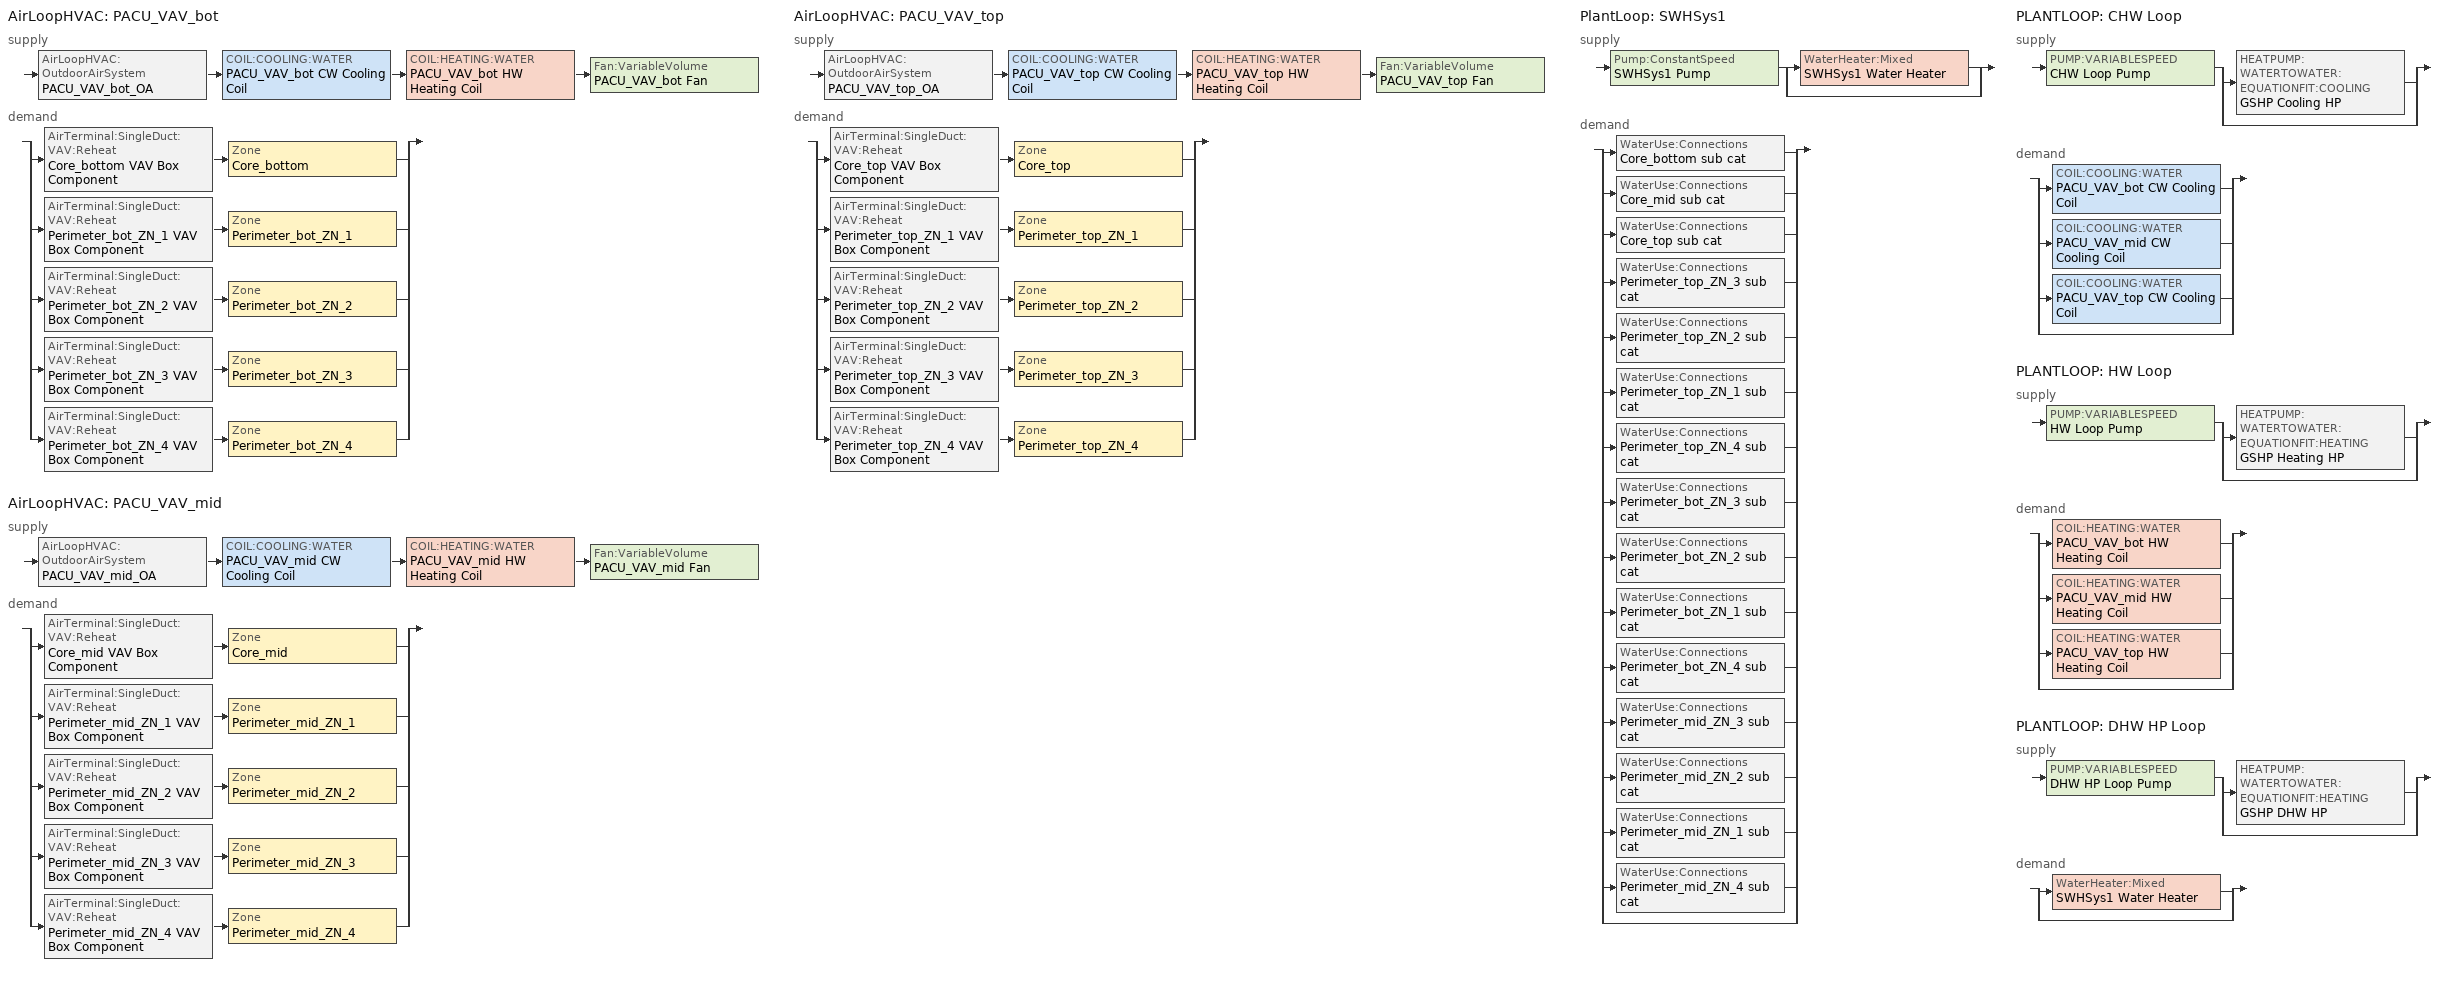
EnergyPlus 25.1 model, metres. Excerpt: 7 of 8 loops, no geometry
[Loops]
AirLoopHVAC 'PACU_VAV_bot'
 supply: AirLoopHVAC:OutdoorAirSystem 'PACU_VAV_bot_OA' > COIL:COOLING:WATER 'PACU_VAV_bot CW Cooling Coil' > COIL:HEATING:WATER 'PACU_VAV_bot HW Heating Coil' > Fan:VariableVolume 'PACU_VAV_bot Fan'
 demand: split
  | AirTerminal:SingleDuct:VAV:Reheat 'Core_bottom VAV Box Component' > Zone 'Core_bottom'
  | AirTerminal:SingleDuct:VAV:Reheat 'Perimeter_bot_ZN_1 VAV Box Component' > Zone 'Perimeter_bot_ZN_1'
  | AirTerminal:SingleDuct:VAV:Reheat 'Perimeter_bot_ZN_2 VAV Box Component' > Zone 'Perimeter_bot_ZN_2'
  | AirTerminal:SingleDuct:VAV:Reheat 'Perimeter_bot_ZN_3 VAV Box Component' > Zone 'Perimeter_bot_ZN_3'
  | AirTerminal:SingleDuct:VAV:Reheat 'Perimeter_bot_ZN_4 VAV Box Component' > Zone 'Perimeter_bot_ZN_4'
AirLoopHVAC 'PACU_VAV_mid'
 supply: AirLoopHVAC:OutdoorAirSystem 'PACU_VAV_mid_OA' > COIL:COOLING:WATER 'PACU_VAV_mid CW Cooling Coil' > COIL:HEATING:WATER 'PACU_VAV_mid HW Heating Coil' > Fan:VariableVolume 'PACU_VAV_mid Fan'
 demand: split
  | AirTerminal:SingleDuct:VAV:Reheat 'Core_mid VAV Box Component' > Zone 'Core_mid'
  | AirTerminal:SingleDuct:VAV:Reheat 'Perimeter_mid_ZN_1 VAV Box Component' > Zone 'Perimeter_mid_ZN_1'
  | AirTerminal:SingleDuct:VAV:Reheat 'Perimeter_mid_ZN_2 VAV Box Component' > Zone 'Perimeter_mid_ZN_2'
  | AirTerminal:SingleDuct:VAV:Reheat 'Perimeter_mid_ZN_3 VAV Box Component' > Zone 'Perimeter_mid_ZN_3'
  | AirTerminal:SingleDuct:VAV:Reheat 'Perimeter_mid_ZN_4 VAV Box Component' > Zone 'Perimeter_mid_ZN_4'
AirLoopHVAC 'PACU_VAV_top'
 supply: AirLoopHVAC:OutdoorAirSystem 'PACU_VAV_top_OA' > COIL:COOLING:WATER 'PACU_VAV_top CW Cooling Coil' > COIL:HEATING:WATER 'PACU_VAV_top HW Heating Coil' > Fan:VariableVolume 'PACU_VAV_top Fan'
 demand: split
  | AirTerminal:SingleDuct:VAV:Reheat 'Core_top VAV Box Component' > Zone 'Core_top'
  | AirTerminal:SingleDuct:VAV:Reheat 'Perimeter_top_ZN_1 VAV Box Component' > Zone 'Perimeter_top_ZN_1'
  | AirTerminal:SingleDuct:VAV:Reheat 'Perimeter_top_ZN_2 VAV Box Component' > Zone 'Perimeter_top_ZN_2'
  | AirTerminal:SingleDuct:VAV:Reheat 'Perimeter_top_ZN_3 VAV Box Component' > Zone 'Perimeter_top_ZN_3'
  | AirTerminal:SingleDuct:VAV:Reheat 'Perimeter_top_ZN_4 VAV Box Component' > Zone 'Perimeter_top_ZN_4'
PlantLoop 'SWHSys1'
 supply: Pump:ConstantSpeed 'SWHSys1 Pump' > split
  | WaterHeater:Mixed 'SWHSys1 Water Heater'
  | bypass
 demand: split
  | WaterUse:Connections 'Core_bottom sub cat'
  | WaterUse:Connections 'Core_mid sub cat'
  | WaterUse:Connections 'Core_top sub cat'
  | WaterUse:Connections 'Perimeter_top_ZN_3 sub cat'
  | WaterUse:Connections 'Perimeter_top_ZN_2 sub cat'
  | WaterUse:Connections 'Perimeter_top_ZN_1 sub cat'
  | WaterUse:Connections 'Perimeter_top_ZN_4 sub cat'
  | WaterUse:Connections 'Perimeter_bot_ZN_3 sub cat'
  | WaterUse:Connections 'Perimeter_bot_ZN_2 sub cat'
  | WaterUse:Connections 'Perimeter_bot_ZN_1 sub cat'
  | WaterUse:Connections 'Perimeter_bot_ZN_4 sub cat'
  | WaterUse:Connections 'Perimeter_mid_ZN_3 sub cat'
  | WaterUse:Connections 'Perimeter_mid_ZN_2 sub cat'
  | WaterUse:Connections 'Perimeter_mid_ZN_1 sub cat'
  | WaterUse:Connections 'Perimeter_mid_ZN_4 sub cat'
  | bypass
PLANTLOOP 'CHW Loop'
 supply: PUMP:VARIABLESPEED 'CHW Loop Pump' > split
  | HEATPUMP:WATERTOWATER:EQUATIONFIT:COOLING 'GSHP Cooling HP'
  | bypass
 demand: split
  | COIL:COOLING:WATER 'PACU_VAV_bot CW Cooling Coil'
  | COIL:COOLING:WATER 'PACU_VAV_mid CW Cooling Coil'
  | COIL:COOLING:WATER 'PACU_VAV_top CW Cooling Coil'
  | bypass
PLANTLOOP 'HW Loop'
 supply: PUMP:VARIABLESPEED 'HW Loop Pump' > split
  | HEATPUMP:WATERTOWATER:EQUATIONFIT:HEATING 'GSHP Heating HP'
  | bypass
 demand: split
  | COIL:HEATING:WATER 'PACU_VAV_bot HW Heating Coil'
  | COIL:HEATING:WATER 'PACU_VAV_mid HW Heating Coil'
  | COIL:HEATING:WATER 'PACU_VAV_top HW Heating Coil'
  | bypass
PLANTLOOP 'DHW HP Loop'
 supply: PUMP:VARIABLESPEED 'DHW HP Loop Pump' > split
  | HEATPUMP:WATERTOWATER:EQUATIONFIT:HEATING 'GSHP DHW HP'
  | bypass
 demand: split
  | WaterHeater:Mixed 'SWHSys1 Water Heater'
  | bypass
[DesignSpecification:OutdoorAir] Outdoor Air Method=Flow/Area; Outdoor Air Flow per Zone Floor Area=0.0004318
Name | Outdoor Air Schedule
SZ DSOA Core_bottom; SZ DSOA Perimeter_bot_ZN_1; SZ DSOA Perimeter_bot_ZN_2; SZ DSOA Perimeter_bot_ZN_3; SZ DSOA Perimeter_bot_ZN_4; SZ DSOA Core_mid; SZ DSOA Perimeter_mid_ZN_1; SZ DSOA Perimeter_mid_ZN_3; SZ DSOA Perimeter_mid_ZN_4; SZ DSOA Core_top; SZ DSOA Perimeter_top_ZN_1; SZ DSOA Perimeter_top_ZN_2; SZ DSOA Perimeter_top_ZN_3; SZ DSOA Perimeter_top_ZN_4
SZ DSOA Perimeter_mid_ZN_2 | PERIMETER_MID_ZN_2_OA_Mult
[DesignSpecification:ZoneAirDistribution] Zone Air Distribution Effectiveness in Cooling Mode=1; Zone Air Distribution Effectiveness in Heating Mode=1
Name | Minimum Zone Ventilation Efficiency
VAV_Zone_AirDistribution | 0.6
CM DSZAD Building
[Sizing:Zone] Zone Cooling Design Supply Air Temperature Input Method=SupplyAirTemperature; Zone Cooling Design Supply Air Temperature=12.8; Zone Heating Design Supply Air Temperature Input Method=SupplyAirTemperature; Zone Heating Design Supply Air Temperature=40; Zone Cooling Design Supply Air Humidity Ratio=0.0085; Zone Heating Design Supply Air Humidity Ratio=0.008; Cooling Design Air Flow Method=DesignDay; Cooling Design Air Flow Rate=0; Cooling Minimum Air Flow Fraction=0; Heating Design Air Flow Method=DesignDay; Heating Design Air Flow Rate=0; Design Specification Zone Air Distribution Object=VAV_Zone_AirDistribution; Zone Load Sizing Method=Sensible Load Only No Latent Load; Zone Latent Cooling Design Supply Air Humidity Ratio Input Method=HumidityRatioDifference; Zone Cooling Design Supply Air Humidity Ratio Difference=0.005; Zone Latent Heating Design Supply Air Humidity Ratio Input Method=HumidityRatioDifference; Zone Humidification Design Supply Air Humidity Ratio Difference=0.005
Name | Design Specification Outdoor Air Object
Core_bottom | SZ DSOA Core_bottom
Perimeter_bot_ZN_1 | SZ DSOA Perimeter_bot_ZN_1
Perimeter_bot_ZN_2 | SZ DSOA Perimeter_bot_ZN_2
Perimeter_bot_ZN_3 | SZ DSOA Perimeter_bot_ZN_3
Perimeter_bot_ZN_4 | SZ DSOA Perimeter_bot_ZN_4
Core_mid | SZ DSOA Core_mid
Perimeter_mid_ZN_1 | SZ DSOA Perimeter_mid_ZN_1
Perimeter_mid_ZN_2 | SZ DSOA Perimeter_mid_ZN_2
Perimeter_mid_ZN_3 | SZ DSOA Perimeter_mid_ZN_3
Perimeter_mid_ZN_4 | SZ DSOA Perimeter_mid_ZN_4
Core_top | SZ DSOA Core_top
Perimeter_top_ZN_1 | SZ DSOA Perimeter_top_ZN_1
Perimeter_top_ZN_2 | SZ DSOA Perimeter_top_ZN_2
Perimeter_top_ZN_3 | SZ DSOA Perimeter_top_ZN_3
Perimeter_top_ZN_4 | SZ DSOA Perimeter_top_ZN_4
[Sizing:System] Type of Load to Size On=Sensible; Design Outdoor Air Flow Rate=0.9561; Central Heating Maximum System Air Flow Ratio=0.3; Preheat Design Temperature=7; Preheat Design Humidity Ratio=0.008; Precool Design Temperature=12.8; Precool Design Humidity Ratio=0.008; Central Cooling Design Supply Air Temperature=12.8; Central Heating Design Supply Air Temperature=12.8; Type of Zone Sum to Use=Coincident; 100 Outdoor Air in Cooling=No; 100 Outdoor Air in Heating=No; Central Cooling Design Supply Air Humidity Ratio=0.0085; Central Heating Design Supply Air Humidity Ratio=0.008; Cooling Supply Air Flow Rate Method=DesignDay; Cooling Supply Air Flow Rate=0; Heating Supply Air Flow Rate Method=DesignDay; Heating Supply Air Flow Rate=0; System Outdoor Air Method=ZoneSum
PACU_VAV_bot; PACU_VAV_mid; PACU_VAV_top
[Sizing:Plant]
SWHSys1: Loop Type=Heating; Design Loop Exit Temperature=60; Loop Design Temperature Difference=5
[SIZING:PLANT] Sizing Option=NonCoincident; Zone Timesteps in Averaging Window=1
Name | Loop Type | Design Loop Exit Temperature | Loop Design Temperature Difference
CHW Loop | Cooling | 7 | 5
HW Loop | Heating | 45 | 11
DHW HP Loop | Heating | 65 | 19.69
[ZoneControl:Thermostat] Control Type Schedule=Dual Zone Control Type Sched
Name | Zone or ZoneList | Control 1
Core_bottom Thermostat | Core_bottom | Core_bottom Dual SP Control
Perimeter_bot_ZN_1 Thermostat | Perimeter_bot_ZN_1 | Perimeter_bot_ZN_1 Dual SP Control
Perimeter_bot_ZN_2 Thermostat | Perimeter_bot_ZN_2 | Perimeter_bot_ZN_2 Dual SP Control
Perimeter_bot_ZN_3 Thermostat | Perimeter_bot_ZN_3 | Perimeter_bot_ZN_3 Dual SP Control
Perimeter_bot_ZN_4 Thermostat | Perimeter_bot_ZN_4 | Perimeter_bot_ZN_4 Dual SP Control
Core_mid Thermostat | Core_mid | Core_mid Dual SP Control
Perimeter_mid_ZN_1 Thermostat | Perimeter_mid_ZN_1 | Perimeter_mid_ZN_1 Dual SP Control
Perimeter_mid_ZN_2 Thermostat | Perimeter_mid_ZN_2 | Perimeter_mid_ZN_2 Dual SP Control
Perimeter_mid_ZN_3 Thermostat | Perimeter_mid_ZN_3 | Perimeter_mid_ZN_3 Dual SP Control
Perimeter_mid_ZN_4 Thermostat | Perimeter_mid_ZN_4 | Perimeter_mid_ZN_4 Dual SP Control
Core_top Thermostat | Core_top | Core_top Dual SP Control
Perimeter_top_ZN_1 Thermostat | Perimeter_top_ZN_1 | Perimeter_top_ZN_1 Dual SP Control
Perimeter_top_ZN_2 Thermostat | Perimeter_top_ZN_2 | Perimeter_top_ZN_2 Dual SP Control
Perimeter_top_ZN_3 Thermostat | Perimeter_top_ZN_3 | Perimeter_top_ZN_3 Dual SP Control
Perimeter_top_ZN_4 Thermostat | Perimeter_top_ZN_4 | Perimeter_top_ZN_4 Dual SP Control
[ThermostatSetpoint:DualSetpoint]
Name | Heating Setpoint Temperature Schedule | Cooling Setpoint Temperature Schedule
Core_bottom Dual SP Control; Perimeter_bot_ZN_1 Dual SP Control; Perimeter_bot_ZN_2 Dual SP Control; Perimeter_bot_ZN_3 Dual SP Control; Perimeter_bot_ZN_4 Dual SP Control; Core_mid Dual SP Control; Perimeter_mid_ZN_1 Dual SP Control; Perimeter_mid_ZN_3 Dual SP Control; Perimeter_mid_ZN_4 Dual SP Control; Core_top Dual SP Control; Perimeter_top_ZN_1 Dual SP Control; Perimeter_top_ZN_2 Dual SP Control; Perimeter_top_ZN_3 Dual SP Control; Perimeter_top_ZN_4 Dual SP Control | HTGSETP_SCH_YES_OPTIMUM | CLGSETP_SCH_YES_OPTIMUM
Perimeter_mid_ZN_2 Dual SP Control | HTGSETP_SCH_YES_OPTIMUM_w_SB | CLGSETP_SCH_YES_OPTIMUM_w_SB
[AirTerminal:SingleDuct:VAV:Reheat] Availability Schedule=Always_On; Maximum Air Flow Rate=AUTOSIZE; Maximum Hot Water or Steam Flow Rate=AUTOSIZE; Minimum Hot Water or Steam Flow Rate=0; Convergence Tolerance=0.001; Damper Heating Action=ReverseWithLimits; Maximum Flow Fraction During Reheat=0.5; Maximum Reheat Air Temperature=40
Name | Zone Minimum Air Flow Input Method | Constant Minimum Air Flow Fraction | Reheat Coil | Minimum Air Flow Fraction Schedule
Core_bottom VAV Box Component | Constant | 0.262 | Core_bottom VAV Box Reheat Coil
Perimeter_bot_ZN_1 VAV Box Component | Constant | 0.132 | Perimeter_bot_ZN_1 VAV Box Reheat Coil
Perimeter_bot_ZN_2 VAV Box Component | Constant | 0.13 | Perimeter_bot_ZN_2 VAV Box Reheat Coil
Perimeter_bot_ZN_3 VAV Box Component | Constant | 0.27 | Perimeter_bot_ZN_3 VAV Box Reheat Coil
Perimeter_bot_ZN_4 VAV Box Component | Constant | 0.124 | Perimeter_bot_ZN_4 VAV Box Reheat Coil
Core_mid VAV Box Component | Constant | 0.31 | Core_mid VAV Box Reheat Coil
Perimeter_mid_ZN_1 VAV Box Component | Constant | 0.111 | Perimeter_mid_ZN_1 VAV Box Reheat Coil
Perimeter_mid_ZN_2 VAV Box Component | Scheduled |  | Perimeter_mid_ZN_2 VAV Box Reheat Coil | Perimeter_mid_ZN_2_MDP_Sch
Perimeter_mid_ZN_3 VAV Box Component | Constant | 0.238 | Perimeter_mid_ZN_3 VAV Box Reheat Coil
Perimeter_mid_ZN_4 VAV Box Component | Constant | 0.107 | Perimeter_mid_ZN_4 VAV Box Reheat Coil
Core_top VAV Box Component | Constant | 0.318 | Core_top VAV Box Reheat Coil
Perimeter_top_ZN_1 VAV Box Component | Constant | 0.106 | Perimeter_top_ZN_1 VAV Box Reheat Coil
Perimeter_top_ZN_2 VAV Box Component | Constant | 0.105 | Perimeter_top_ZN_2 VAV Box Reheat Coil
Perimeter_top_ZN_3 VAV Box Component | Constant | 0.23 | Perimeter_top_ZN_3 VAV Box Reheat Coil
Perimeter_top_ZN_4 VAV Box Component | Constant | 0.102 | Perimeter_top_ZN_4 VAV Box Reheat Coil
[Zone equipment]
Core_bottom: Core_bottom VAV Box Component
Perimeter_bot_ZN_1: Perimeter_bot_ZN_1 VAV Box Component
Perimeter_bot_ZN_2: Perimeter_bot_ZN_2 VAV Box Component
Perimeter_bot_ZN_3: Perimeter_bot_ZN_3 VAV Box Component
Perimeter_bot_ZN_4: Perimeter_bot_ZN_4 VAV Box Component
Core_mid: Core_mid VAV Box Component
Perimeter_mid_ZN_1: Perimeter_mid_ZN_1 VAV Box Component
Perimeter_mid_ZN_2: Perimeter_mid_ZN_2 VAV Box Component
Perimeter_mid_ZN_3: Perimeter_mid_ZN_3 VAV Box Component
Perimeter_mid_ZN_4: Perimeter_mid_ZN_4 VAV Box Component
Core_top: Core_top VAV Box Component
Perimeter_top_ZN_1: Perimeter_top_ZN_1 VAV Box Component
Perimeter_top_ZN_2: Perimeter_top_ZN_2 VAV Box Component
Perimeter_top_ZN_3: Perimeter_top_ZN_3 VAV Box Component
Perimeter_top_ZN_4: Perimeter_top_ZN_4 VAV Box Component
[Fan:VariableVolume] Availability Schedule=HVACOperationSchd; Fan Total Efficiency=0.6006; Pressure Rise=1389.42; Maximum Flow Rate=AUTOSIZE; Fan Power Minimum Flow Rate Input Method=Fraction; Fan Power Minimum Flow Fraction=0.25; Motor Efficiency=0.924; Motor In Airstream Fraction=1; Fan Power Coefficient 1=0.0408; Fan Power Coefficient 2=0.088; Fan Power Coefficient 3=-0.0729; Fan Power Coefficient 4=0.9437; Fan Power Coefficient 5=0
PACU_VAV_bot Fan; PACU_VAV_mid Fan; PACU_VAV_top Fan
[COIL:COOLING:WATER] Availability Schedule=Always_On; Design Water Flow Rate=autosize; Design Air Flow Rate=autosize; Design Inlet Water Temperature=autosize; Design Inlet Air Temperature=autosize; Design Outlet Air Temperature=autosize; Design Inlet Air Humidity Ratio=autosize; Design Outlet Air Humidity Ratio=autosize; Type of Analysis=SimpleAnalysis; Heat Exchanger Configuration=CrossFlow
PACU_VAV_bot CW Cooling Coil; PACU_VAV_mid CW Cooling Coil; PACU_VAV_top CW Cooling Coil
[COIL:HEATING:WATER] Availability Schedule=Always_On; UFactor Times Area Value=autosize; Maximum Water Flow Rate=autosize; Performance Input Method=UFactorTimesAreaAndDesignWaterFlowRate; Rated Capacity=autosize; Rated Inlet Water Temperature=45; Rated Inlet Air Temperature=16.6; Rated Outlet Water Temperature=35; Rated Outlet Air Temperature=32.2; Rated Ratio for Air and Water Convection=0.5
PACU_VAV_bot HW Heating Coil; PACU_VAV_mid HW Heating Coil; PACU_VAV_top HW Heating Coil
[Coil:Heating:Electric] Availability Schedule=Always_On; Efficiency=1; Nominal Capacity=autosize
Core_bottom VAV Box Reheat Coil; Perimeter_bot_ZN_1 VAV Box Reheat Coil; Perimeter_bot_ZN_2 VAV Box Reheat Coil; Perimeter_bot_ZN_3 VAV Box Reheat Coil; Perimeter_bot_ZN_4 VAV Box Reheat Coil; Core_mid VAV Box Reheat Coil; Perimeter_mid_ZN_1 VAV Box Reheat Coil; Perimeter_mid_ZN_2 VAV Box Reheat Coil; Perimeter_mid_ZN_3 VAV Box Reheat Coil; Perimeter_mid_ZN_4 VAV Box Reheat Coil; Core_top VAV Box Reheat Coil; Perimeter_top_ZN_1 VAV Box Reheat Coil; Perimeter_top_ZN_2 VAV Box Reheat Coil; Perimeter_top_ZN_3 VAV Box Reheat Coil; Perimeter_top_ZN_4 VAV Box Reheat Coil
[HeatExchanger:AirToAir:SensibleAndLatent] Availability Schedule=Always_On; Nominal Supply Air Flow Rate=AUTOSIZE; Sensible Effectiveness at 100 Heating Air Flow=0.7; Latent Effectiveness at 100 Heating Air Flow=0.6; Sensible Effectiveness at 100 Cooling Air Flow=0.75; Latent Effectiveness at 100 Cooling Air Flow=0.6; Nominal Electric Power=736.002; Supply Air Outlet Temperature Control=Yes; Heat Exchanger Type=Rotary; Frost Control Type=ExhaustOnly; Threshold Temperature=-23.3; Initial Defrost Time Fraction=0.167; Rate of Defrost Time Fraction Increase=1.44
PACU_VAV_bot OA Heat Recovery; PACU_VAV_mid OA Heat Recovery; PACU_VAV_top OA Heat Recovery
[CONTROLLER:WATERCOIL] Control Variable=Temperature; Actuator Variable=Flow; Controller Convergence Tolerance=autosize; Maximum Actuated Flow=autosize; Minimum Actuated Flow=0
Name | Action
PACU_VAV_bot CW CoolC Controller; PACU_VAV_mid CW CoolC Controller; PACU_VAV_top CW CoolC Controller | Reverse
PACU_VAV_bot HW HeatC Controller; PACU_VAV_mid HW HeatC Controller; PACU_VAV_top HW HeatC Controller | Normal
[Controller:OutdoorAir] Minimum Outdoor Air Flow Rate=0; Maximum Outdoor Air Flow Rate=AUTOSIZE; Economizer Control Type=DifferentialDryBulb; Economizer Control Action Type=ModulateFlow; Lockout Type=LockoutWithHeating; Minimum Limit Type=FixedMinimum; Minimum Outdoor Air Schedule=MinOA_MotorizedDamper_Sched; Heat Recovery Bypass Control Type=BypassWhenOAFlowGreaterThanMinimum
Name | Maximum Fraction of Outdoor Air Schedule | Mechanical Ventilation Controller
PACU_VAV_bot_OA_Controller | VAV_BOT Max OA Fraction | PACU_VAV_bot_DCV
PACU_VAV_mid_OA_Controller | VAV_MID Max OA Fraction | PACU_VAV_mid_DCV
PACU_VAV_top_OA_Controller | VAV_TOP Max OA Fraction | PACU_VAV_top_DCV
[Controller:MechanicalVentilation] Availability Schedule=MinOA_MotorizedDamper_Sched; Demand Controlled Ventilation=Yes; System Outdoor Air Method=Standard62.1VentilationRateProcedure; Design Specification Zone Air Distribution Object Name 1=CM DSZAD Building; Design Specification Zone Air Distribution Object Name 2=CM DSZAD Building; Design Specification Zone Air Distribution Object Name 3=CM DSZAD Building; Design Specification Zone Air Distribution Object Name 4=CM DSZAD Building; Design Specification Zone Air Distribution Object Name 5=CM DSZAD Building
Name | Zone or ZoneList 1 | Design Specification Outdoor Air Object Name 1 | Zone or ZoneList 2 | Design Specification Outdoor Air Object Name 2 | Zone or ZoneList 3 | Design Specification Outdoor Air Object Name 3 | Zone or ZoneList 4 | Design Specification Outdoor Air Object Name 4 | Zone or ZoneList 5 | Design Specification Outdoor Air Object Name 5
PACU_VAV_bot_DCV | Core_bottom | SZ DSOA Core_bottom | Perimeter_bot_ZN_1 | SZ DSOA Perimeter_bot_ZN_1 | Perimeter_bot_ZN_2 | SZ DSOA Perimeter_bot_ZN_2 | Perimeter_bot_ZN_3 | SZ DSOA Perimeter_bot_ZN_3 | Perimeter_bot_ZN_4 | SZ DSOA Perimeter_bot_ZN_4
PACU_VAV_mid_DCV | Core_mid | SZ DSOA Core_mid | Perimeter_mid_ZN_1 | SZ DSOA Perimeter_mid_ZN_1 | Perimeter_mid_ZN_2 | SZ DSOA Perimeter_mid_ZN_2 | Perimeter_mid_ZN_3 | SZ DSOA Perimeter_mid_ZN_3 | Perimeter_mid_ZN_4 | SZ DSOA Perimeter_mid_ZN_4
PACU_VAV_top_DCV | Core_top | SZ DSOA Core_top | Perimeter_top_ZN_1 | SZ DSOA Perimeter_top_ZN_1 | Perimeter_top_ZN_2 | SZ DSOA Perimeter_top_ZN_2 | Perimeter_top_ZN_3 | SZ DSOA Perimeter_top_ZN_3 | Perimeter_top_ZN_4 | SZ DSOA Perimeter_top_ZN_4
[AirLoopHVAC] Design Supply Air Flow Rate=AUTOSIZE
PACU_VAV_bot; PACU_VAV_mid; PACU_VAV_top
[PUMP:VARIABLESPEED] Design Maximum Flow Rate=autosize; Design Pump Head=179352; Design Power Consumption=autosize; Motor Efficiency=0.9; Fraction of Motor Inefficiencies to Fluid Stream=0; Coefficient 1 of the Part Load Performance Curve=0; Coefficient 2 of the Part Load Performance Curve=1; Coefficient 3 of the Part Load Performance Curve=0; Coefficient 4 of the Part Load Performance Curve=0; Design Minimum Flow Rate=0; Pump Control Type=Intermittent; Design Power Sizing Method=PowerPerFlowPerPressure; Design Electric Power per Unit Flow Rate=348701.1; Design Shaft Power per Unit Flow Rate per Unit Head=1.28205; Design Minimum Flow Rate Fraction=0; EndUse Subcategory=General
CHW Loop Pump; HW Loop Pump; DHW HP Loop Pump
[Pump:ConstantSpeed]
SWHSys1 Pump: Design Flow Rate=autosize; Design Pump Head=29891; Design Power Consumption=AUTOSIZE; Motor Efficiency=0.3; Fraction of Motor Inefficiencies to Fluid Stream=0; Pump Control Type=Intermittent
[HEATPUMP:WATERTOWATER:EQUATIONFIT:HEATING] Reference Load Side Flow Rate=autosize; Reference Source Side Flow Rate=autosize; Reference Heating Capacity=autosize; Reference Heating Power Consumption=autosize; Heating Capacity Curve=GSHP_HeatCap_QuadLinear; Heating Compressor Power Curve=GSHP_HeatPwr_QuadLinear; Reference Coefficient of Performance=7.5; Sizing Factor=1
Name | Companion Cooling Heat Pump
GSHP Heating HP | GSHP Cooling HP
GSHP DHW HP
[HEATPUMP:WATERTOWATER:EQUATIONFIT:COOLING]
GSHP Cooling HP: Reference Load Side Flow Rate=autosize; Reference Source Side Flow Rate=autosize; Reference Cooling Capacity=autosize; Reference Cooling Power Consumption=autosize; Cooling Capacity Curve=GSHP_CoolCap_QuadLinear; Cooling Compressor Power Curve=GSHP_CoolPwr_QuadLinear; Reference Coefficient of Performance=8; Sizing Factor=1; Companion Heating Heat Pump=GSHP Heating HP
[WaterHeater:Mixed]
SWHSys1 Water Heater: Tank Volume=0.378541; Setpoint Temperature Schedule=SWHSys1 Water Heater Backup Setpoint; Deadband Temperature Difference=2; Maximum Temperature Limit=82.2222; Heater Control Type=Cycle; Heater Maximum Capacity=29307.11; Heater Fuel Type=Electricity; Heater Thermal Efficiency=0.80804; Off Cycle Parasitic Fuel Consumption Rate=0; Off Cycle Parasitic Fuel Type=Electricity; Off Cycle Parasitic Heat Fraction to Tank=0; On Cycle Parasitic Fuel Consumption Rate=0; On Cycle Parasitic Fuel Type=Electricity; Ambient Temperature Indicator=zone; Ambient Temperature Zone=CORE_BOTTOM; Off Cycle Loss Coefficient to Ambient Temperature=7.56156; On Cycle Loss Coefficient to Ambient Temperature=7.56156; Use Side Effectiveness=1; Source Side Effectiveness=1; Use Side Design Flow Rate=AUTOSIZE; Source Side Design Flow Rate=0.0001622; Indirect Water Heating Recovery Time=1.5; Source Side Flow Control Mode=StorageTank
[PlantLoop]
SWHSys1: Fluid Type=WATER; Plant Equipment Operation Scheme=SWHSys1 Loop Operation Scheme List; Maximum Loop Temperature=60; Minimum Loop Temperature=10; Maximum Loop Flow Rate=AUTOSIZE; Minimum Loop Flow Rate=0; Plant Loop Volume=AUTOSIZE; Load Distribution Scheme=Optimal
[PLANTLOOP] Fluid Type=Water; Maximum Loop Flow Rate=autosize; Minimum Loop Flow Rate=0; Plant Loop Volume=autosize; Load Distribution Scheme=Optimal; Plant Loop Demand Calculation Scheme=SingleSetpoint; Common Pipe Simulation=None; Pressure Simulation Type=None; Loop Circulation Time=2
Name | Plant Equipment Operation Scheme | Maximum Loop Temperature | Minimum Loop Temperature
CHW Loop | CHW Loop Operation Schemes | 25 | 2
HW Loop | HW Loop Operation Schemes | 60 | 10
DHW HP Loop | DHW HP Loop Operation Schemes | 80 | 10
[PlantEquipmentList]
SWHSys1 Equipment List: SWHSys1 Water Heater
[PLANTEQUIPMENTLIST]
CHW Loop Equipment List: GSHP Cooling HP
HW Loop Equipment List: GSHP Heating HP
DHW HP Loop Equipment List: GSHP DHW HP
[PLANTEQUIPMENTOPERATION:COOLINGLOAD]
CHW Loop CoolingLoad Operation: Load Range 1 Lower Limit=0; Load Range 1 Upper Limit=1000000000; Range 1 Equipment List=CHW Loop Equipment List
[PlantEquipmentOperation:HeatingLoad]
SWHSys1 Operation Scheme: Load Range 1 Lower Limit=0; Load Range 1 Upper Limit=1000000000000000; Range 1 Equipment List=SWHSys1 Equipment List
[PLANTEQUIPMENTOPERATION:HEATINGLOAD] Load Range 1 Lower Limit=0; Load Range 1 Upper Limit=1000000000
Name | Range 1 Equipment List
HW Loop HeatingLoad Operation | HW Loop Equipment List
DHW HP Loop HeatingLoad Operation | DHW HP Loop Equipment List
[PlantEquipmentOperationSchemes]
SWHSys1 Loop Operation Scheme List: Control Scheme 1=SWHSys1 Operation Scheme; Control Scheme 1 Schedule=PlantOnSched
[PLANTEQUIPMENTOPERATIONSCHEMES] Control Scheme 1 Schedule=Always_On
Name | Control Scheme 1
CHW Loop Operation Schemes | CHW Loop CoolingLoad Operation
HW Loop Operation Schemes | HW Loop HeatingLoad Operation
DHW HP Loop Operation Schemes | DHW HP Loop HeatingLoad Operation
[EnergyManagementSystem:Sensor]
Name | OutputVariable or OutputMeter Index Key | OutputVariable or OutputMeter
Core_bottom_LSr | Core_bottom | Zone Lights Electricity Rate
Core_bottom_Occ_Sensor | Core_bottom | People Occupant Count
Core_mid_LSr | Core_mid | Zone Lights Electricity Rate
Core_mid_Occ_Sensor | Core_mid | People Occupant Count
Core_top_LSr | Core_top | Zone Lights Electricity Rate
Core_top_Occ_Sensor | Core_top | People Occupant Count
Perimeter_top_ZN_3_LSr | Perimeter_top_ZN_3 | Zone Lights Electricity Rate
Perimeter_top_ZN_3_Occ_Sensor | Perimeter_top_ZN_3 | People Occupant Count
Perimeter_top_ZN_2_LSr | Perimeter_top_ZN_2 | Zone Lights Electricity Rate
Perimeter_top_ZN_2_Occ_Sensor | Perimeter_top_ZN_2 | People Occupant Count
Perimeter_top_ZN_1_LSr | Perimeter_top_ZN_1 | Zone Lights Electricity Rate
Perimeter_top_ZN_1_Occ_Sensor | Perimeter_top_ZN_1 | People Occupant Count
Perimeter_top_ZN_4_LSr | Perimeter_top_ZN_4 | Zone Lights Electricity Rate
Perimeter_top_ZN_4_Occ_Sensor | Perimeter_top_ZN_4 | People Occupant Count
Perimeter_bot_ZN_3_LSr | Perimeter_bot_ZN_3 | Zone Lights Electricity Rate
Perimeter_bot_ZN_3_Occ_Sensor | Perimeter_bot_ZN_3 | People Occupant Count
Perimeter_bot_ZN_2_LSr | Perimeter_bot_ZN_2 | Zone Lights Electricity Rate
Perimeter_bot_ZN_2_Occ_Sensor | Perimeter_bot_ZN_2 | People Occupant Count
Perimeter_bot_ZN_1_LSr | Perimeter_bot_ZN_1 | Zone Lights Electricity Rate
Perimeter_bot_ZN_1_Occ_Sensor | Perimeter_bot_ZN_1 | People Occupant Count
Perimeter_bot_ZN_4_LSr | Perimeter_bot_ZN_4 | Zone Lights Electricity Rate
Perimeter_bot_ZN_4_Occ_Sensor | Perimeter_bot_ZN_4 | People Occupant Count
Perimeter_mid_ZN_3_LSr | Perimeter_mid_ZN_3 | Zone Lights Electricity Rate
Perimeter_mid_ZN_3_Occ_Sensor | Perimeter_mid_ZN_3 | People Occupant Count
Perimeter_mid_ZN_2_LSr | Perimeter_mid_ZN_2 | Zone Lights Electricity Rate
Perimeter_mid_ZN_2_Occ_Sensor | Perimeter_mid_ZN_2 | People Occupant Count
Perimeter_mid_ZN_1_LSr | Perimeter_mid_ZN_1 | Zone Lights Electricity Rate
Perimeter_mid_ZN_1_Occ_Sensor | Perimeter_mid_ZN_1 | People Occupant Count
Perimeter_mid_ZN_4_LSr | Perimeter_mid_ZN_4 | Zone Lights Electricity Rate
Perimeter_mid_ZN_4_Occ_Sensor | Perimeter_mid_ZN_4 | People Occupant Count
pacu_vav_bot_OA_VRP | PACU_VAV_bot | Air System Outdoor Air Mechanical Ventilation Requested Mass Flow Rate
pacu_vav_bot_OA | PACU_VAV_bot | Air System Outdoor Air Mass Flow Rate
pacu_vav_bot_SUPPLY_FLOW | PACU_VAV_bot_OA-PACU_VAV_bot_CoolCNode | System Node Standard Density Volume Flow Rate
pacu_vav_mid_OA_VRP | PACU_VAV_mid | Air System Outdoor Air Mechanical Ventilation Requested Mass Flow Rate
pacu_vav_mid_OA | PACU_VAV_mid | Air System Outdoor Air Mass Flow Rate
pacu_vav_mid_SUPPLY_FLOW | PACU_VAV_mid_OA-PACU_VAV_mid_CoolCNode | System Node Standard Density Volume Flow Rate
pacu_vav_top_OA_VRP | PACU_VAV_top | Air System Outdoor Air Mechanical Ventilation Requested Mass Flow Rate
pacu_vav_top_OA | PACU_VAV_top | Air System Outdoor Air Mass Flow Rate
pacu_vav_top_SUPPLY_FLOW | PACU_VAV_top_OA-PACU_VAV_top_CoolCNode | System Node Standard Density Volume Flow Rate
[EnergyManagementSystem:InternalVariable] Internal Data Type=Zone Floor Area
Name | Internal Data Index Key
Core_bottom_Area | Core_bottom
Core_mid_Area | Core_mid
Core_top_Area | Core_top
Perimeter_top_ZN_3_Area | Perimeter_top_ZN_3
Perimeter_top_ZN_2_Area | Perimeter_top_ZN_2
Perimeter_top_ZN_1_Area | Perimeter_top_ZN_1
Perimeter_top_ZN_4_Area | Perimeter_top_ZN_4
Perimeter_bot_ZN_3_Area | Perimeter_bot_ZN_3
Perimeter_bot_ZN_2_Area | Perimeter_bot_ZN_2
Perimeter_bot_ZN_1_Area | Perimeter_bot_ZN_1
Perimeter_bot_ZN_4_Area | Perimeter_bot_ZN_4
Perimeter_mid_ZN_3_Area | Perimeter_mid_ZN_3
Perimeter_mid_ZN_2_Area | Perimeter_mid_ZN_2
Perimeter_mid_ZN_1_Area | Perimeter_mid_ZN_1
Perimeter_mid_ZN_4_Area | Perimeter_mid_ZN_4
[SetpointManager:Scheduled]
SWHSys1 Loop Setpoint Manager: Control Variable=Temperature; Schedule=SHWSys1-Loop-Temp-Schedule; Setpoint Node or NodeList=SWHSys1 Supply Outlet Node
[SETPOINTMANAGER:SCHEDULED] Control Variable=Temperature
Name | Schedule | Setpoint Node or NodeList
CHW Loop Setpoint Manager | CHW Loop Temp Schedule | CHW Loop Supply Outlet Node
HW Loop Setpoint Manager | HW Loop Temp Schedule | HW Loop Supply Outlet Node
DHW HP Loop Setpoint Manager | DHW HP Loop Temp Schedule | DHW HP Loop Supply Outlet Node
[SetpointManager:MixedAir] Control Variable=Temperature
Name | Setpoint Node or NodeList
PACU_VAV_bot_CoolC SAT Manager | PACU_VAV_bot_CoolC-PACU_VAV_bot_HeatCNode
PACU_VAV_bot_HeatC MixedAir Manager | PACU_VAV_bot_HeatC-PACU_VAV_bot FanNode
PACU_VAV_bot_OAMixed Air Temp Manager | PACU_VAV_bot_OA-PACU_VAV_bot_CoolCNode
PACU_VAV_mid_CoolC SAT Manager | PACU_VAV_mid_CoolC-PACU_VAV_mid_HeatCNode
PACU_VAV_mid_HeatC MixedAir Manager | PACU_VAV_mid_HeatC-PACU_VAV_mid FanNode
PACU_VAV_mid_OAMixed Air Temp Manager | PACU_VAV_mid_OA-PACU_VAV_mid_CoolCNode
PACU_VAV_top_CoolC SAT Manager | PACU_VAV_top_CoolC-PACU_VAV_top_HeatCNode
PACU_VAV_top_HeatC MixedAir Manager | PACU_VAV_top_HeatC-PACU_VAV_top FanNode
PACU_VAV_top_OAMixed Air Temp Manager | PACU_VAV_top_OA-PACU_VAV_top_CoolCNode
[SetpointManager:OutdoorAirPretreat] Control Variable=Temperature; Minimum Setpoint Temperature=-99; Maximum Setpoint Temperature=99; Minimum Setpoint Humidity Ratio=1e-05; Maximum Setpoint Humidity Ratio=1
Name | Setpoint Node or NodeList
PACU_VAV_bot Heat Exchanger Supply Air Temp Manager | PACU_VAV_bot Heat Recovery Outlet Node
PACU_VAV_mid Heat Exchanger Supply Air Temp Manager | PACU_VAV_mid Heat Recovery Outlet Node
PACU_VAV_top Heat Exchanger Supply Air Temp Manager | PACU_VAV_top Heat Recovery Outlet Node
[SetpointManager:Warmest] Control Variable=Temperature; Minimum Setpoint Temperature=12.8; Maximum Setpoint Temperature=15.6; Strategy=MaximumTemperature
Name | HVAC Air Loop | Setpoint Node or NodeList
PACU_VAV_bot Supply Air Temperature Manager | PACU_VAV_bot | PACU_VAV_bot Supply Equipment Outlet Node
PACU_VAV_mid Supply Air Temperature Manager | PACU_VAV_mid | PACU_VAV_mid Supply Equipment Outlet Node
PACU_VAV_top Supply Air Temperature Manager | PACU_VAV_top | PACU_VAV_top Supply Equipment Outlet Node
[ElectricLoadCenter:Transformer]
Transformer 1: Availability Schedule=Always_On; Transformer Usage=PowerInFromGrid; Rated Capacity=45000; Phase=3; Conductor Material=Aluminum; Full Load Temperature Rise=150; Fraction of Eddy Current Losses=0.1; Performance Input Method=NominalEfficiency; Nameplate Efficiency=0.984; Per Unit Load for Nameplate Efficiency=0.35; Reference Temperature for Nameplate Efficiency=75; Consider Transformer Loss for Utility Cost=Yes; Meter 1=Wired_LTG_Electricity; Meter 2=Wired_INT_EQUIP
[ElectricLoadCenter:Distribution]
Generator: Generator List=PV_Generator; Generator Operation Scheme Type=Baseload; Electrical Buss Type=DirectCurrentWithInverter; Inverter=PV_Inverter
[WaterUse:Equipment] EndUse Subcategory=WaterUse; Peak Flow Rate=3.57511e-06; Flow Rate Fraction Schedule=BLDG_SWH_SCH
Name | Target Temperature Schedule | Hot Water Supply Temperature Schedule | Zone | Sensible Fraction Schedule | Latent Fraction Schedule
Core_bottom sub cat | Core_bottom sub cat Temp Sched | Core_bottom sub catHot Supply Temp Sched | Core_bottom | Core_bottom sub cat Sensible fract sched | Core_bottom sub cat Latent fract sched
Core_mid sub cat | Core_mid sub cat Temp Sched | Core_mid sub catHot Supply Temp Sched | Core_mid | Core_mid sub cat Sensible fract sched | Core_mid sub cat Latent fract sched
Core_top sub cat | Core_top sub cat Temp Sched | Core_top sub catHot Supply Temp Sched | Core_top | Core_top sub cat Sensible fract sched | Core_top sub cat Latent fract sched
Perimeter_top_ZN_3 sub cat | Perimeter_top_ZN_3 sub cat Temp Sched | Perimeter_top_ZN_3 sub catHot Supply Temp Sched | Perimeter_top_ZN_3 | Perimeter_top_ZN_3 sub cat Sensible fract sched | Perimeter_top_ZN_3 sub cat Latent fract sched
Perimeter_top_ZN_2 sub cat | Perimeter_top_ZN_2 sub cat Temp Sched | Perimeter_top_ZN_2 sub catHot Supply Temp Sched | Perimeter_top_ZN_2 | Perimeter_top_ZN_2 sub cat Sensible fract sched | Perimeter_top_ZN_2 sub cat Latent fract sched
Perimeter_top_ZN_1 sub cat | Perimeter_top_ZN_1 sub cat Temp Sched | Perimeter_top_ZN_1 sub catHot Supply Temp Sched | Perimeter_top_ZN_1 | Perimeter_top_ZN_1 sub cat Sensible fract sched | Perimeter_top_ZN_1 sub cat Latent fract sched
Perimeter_top_ZN_4 sub cat | Perimeter_top_ZN_4 sub cat Temp Sched | Perimeter_top_ZN_4 sub catHot Supply Temp Sched | Perimeter_top_ZN_4 | Perimeter_top_ZN_4 sub cat Sensible fract sched | Perimeter_top_ZN_4 sub cat Latent fract sched
Perimeter_bot_ZN_3 sub cat | Perimeter_bot_ZN_3 sub cat Temp Sched | Perimeter_bot_ZN_3 sub catHot Supply Temp Sched | Perimeter_bot_ZN_3 | Perimeter_bot_ZN_3 sub cat Sensible fract sched | Perimeter_bot_ZN_3 sub cat Latent fract sched
Perimeter_bot_ZN_2 sub cat | Perimeter_bot_ZN_2 sub cat Temp Sched | Perimeter_bot_ZN_2 sub catHot Supply Temp Sched | Perimeter_bot_ZN_2 | Perimeter_bot_ZN_2 sub cat Sensible fract sched | Perimeter_bot_ZN_2 sub cat Latent fract sched
Perimeter_bot_ZN_1 sub cat | Perimeter_bot_ZN_1 sub cat Temp Sched | Perimeter_bot_ZN_1 sub catHot Supply Temp Sched | Perimeter_bot_ZN_1 | Perimeter_bot_ZN_1 sub cat Sensible fract sched | Perimeter_bot_ZN_1 sub cat Latent fract sched
Perimeter_bot_ZN_4 sub cat | Perimeter_bot_ZN_4 sub cat Temp Sched | Perimeter_bot_ZN_4 sub catHot Supply Temp Sched | Perimeter_bot_ZN_4 | Perimeter_bot_ZN_4 sub cat Sensible fract sched | Perimeter_bot_ZN_4 sub cat Latent fract sched
Perimeter_mid_ZN_3 sub cat | Perimeter_mid_ZN_3 sub cat Temp Sched | Perimeter_mid_ZN_3 sub catHot Supply Temp Sched | Perimeter_mid_ZN_3 | Perimeter_mid_ZN_3 sub cat Sensible fract sched | Perimeter_mid_ZN_3 sub cat Latent fract sched
Perimeter_mid_ZN_2 sub cat | Perimeter_mid_ZN_2 sub cat Temp Sched | Perimeter_mid_ZN_2 sub catHot Supply Temp Sched | Perimeter_mid_ZN_2 | Perimeter_mid_ZN_2 sub cat Sensible fract sched | Perimeter_mid_ZN_2 sub cat Latent fract sched
Perimeter_mid_ZN_1 sub cat | Perimeter_mid_ZN_1 sub cat Temp Sched | Perimeter_mid_ZN_1 sub catHot Supply Temp Sched | Perimeter_mid_ZN_1 | Perimeter_mid_ZN_1 sub cat Sensible fract sched | Perimeter_mid_ZN_1 sub cat Latent fract sched
Perimeter_mid_ZN_4 sub cat | Perimeter_mid_ZN_4 sub cat Temp Sched | Perimeter_mid_ZN_4 sub catHot Supply Temp Sched | Perimeter_mid_ZN_4 | Perimeter_mid_ZN_4 sub cat Sensible fract sched | Perimeter_mid_ZN_4 sub cat Latent fract sched
[WaterUse:Connections]
Name | Water Use Equipment 1
Core_bottom sub cat | Core_bottom sub cat
Core_mid sub cat | Core_mid sub cat
Core_top sub cat | Core_top sub cat
Perimeter_top_ZN_3 sub cat | Perimeter_top_ZN_3 sub cat
Perimeter_top_ZN_2 sub cat | Perimeter_top_ZN_2 sub cat
Perimeter_top_ZN_1 sub cat | Perimeter_top_ZN_1 sub cat
Perimeter_top_ZN_4 sub cat | Perimeter_top_ZN_4 sub cat
Perimeter_bot_ZN_3 sub cat | Perimeter_bot_ZN_3 sub cat
Perimeter_bot_ZN_2 sub cat | Perimeter_bot_ZN_2 sub cat
Perimeter_bot_ZN_1 sub cat | Perimeter_bot_ZN_1 sub cat
Perimeter_bot_ZN_4 sub cat | Perimeter_bot_ZN_4 sub cat
Perimeter_mid_ZN_3 sub cat | Perimeter_mid_ZN_3 sub cat
Perimeter_mid_ZN_2 sub cat | Perimeter_mid_ZN_2 sub cat
Perimeter_mid_ZN_1 sub cat | Perimeter_mid_ZN_1 sub cat
Perimeter_mid_ZN_4 sub cat | Perimeter_mid_ZN_4 sub cat
[Schedule:Compact]
ALWAYS_ON; PlantOnSched: Through: 12/31, For: AllDays, Until: 24:00, 1
HVACOperationSchd: Through: 12/31, For: Weekdays SummerDesignDay, Until: 06:00, 0, Until: 22:00, 1, Until: 24:00, 0, For: Saturday WinterDesignDay, Until: 06:00, 0, Until: 18:00, 1, Until: 24:00, 0, For:Sunday Holidays AllOtherDays, Until: 24:00, 0
BLDG_SWH_SCH: Through: 12/31, For: Weekdays SummerDesignDay, Until: 05:00, 0, Until: 06:00, 0, Until: 07:00, 0.07, Until: 08:00, 0.19, Until: 09:00, 0.35, Until: 10:00, 0.38, Until: 11:00, 0.39, Until: 12:00, 0.47, Until: 13:00, 0.57, Until: 14:00, 0.54, Until: 15:00, 0.34, Until: 16:00, 0.33, Until: 17:00, 0.44, Until: 18:00, 0.26, Until: 19:00, 0.21, Until: 20:00, 0.15, Until: 21:00, 0.17, Until: 22:00, 0.08, Until: 24:00, 0.05, For: Saturday WinterDesignDay, Until: 05:00, 0, Until: 06:00, 0, Until: 07:00, 0.07, Until: 08:00, 0.11, Until: 09:00, 0.15, Until: 10:00, 0.21, Until: 11:00, 0.19, Until: 12:00, 0.23, Until: 13:00, 0.2, Until: 14:00, 0.19, Until: 15:00, 0.15, Until: 16:00, 0.13, Until: 17:00, 0.14, Until: 19:00, 0.07, Until: 22:00, 0, Until: 24:00, 0, For:Sunday Holidays AllOtherDays, Until: 05:00, 0, Until: 06:00, 0, Until: 11:00, 0.04, Until: 13:00, 0.06, Until: 14:00, 0.09, Until: 15:00, 0.06, Until: 18:00, 0.04, Until: 22:00, 0, Until: 24:00, 0
HTGSETP_SCH_YES_OPTIMUM: Through: 12/31, For: WinterDesignDay, Until: 05:00, 15.6, Until: 06:00, 17.6, Until: 07:00, 19.6, Until: 22:00, 21, Until: 24:00, 15.6, For: Weekdays, Until: 05:00, 15.6, Until: 06:00, 17.8, Until: 07:00, 20, Until: 22:00, 21, Until: 24:00, 15.6, For SummerDesignDay, Until: 24:00, 15.6, For: Saturday, Until: 05:00, 15.6, Until: 06:00, 17.8, Until: 07:00, 20, Until: 17:00, 21, Until: 24:00, 15.6, For:Sunday Holidays AllOtherDays, Until: 24:00, 15.6
HTGSETP_SCH_YES_OPTIMUM_w_SB: Through: 12/31, For: Weekdays, Until: 01:00, 15.6, Until: 02:00, 15.6, Until: 03:00, 15.6, Until: 04:00, 15.6, Until: 05:00, 15.6, Until: 06:00, 17.8, Until: 07:00, 20, Until: 08:00, 21, Until: 09:00, 21, Until: 10:00, 21, Until: 11:00, 20.4444, Until: 12:00, 21, Until: 13:00, 20.4444, Until: 14:00, 21, Until: 15:00, 20.4444, Until: 16:00, 21, Until: 17:00, 21, Until: 18:00, 21, Until: 19:00, 21, Until: 20:00, 21, Until: 21:00, 21, Until: 22:00, 21, Until: 23:00, 15.6, Until: 24:00, 15.6, For: Saturday, Until: 01:00, 15.6, Until: 02:00, 15.6, Until: 03:00, 15.6, Until: 04:00, 15.6, Until: 05:00, 15.6, Until: 06:00, 17.6, Until: 07:00, 20, Until: 08:00, 21, Until: 09:00, 21, Until: 10:00, 21, Until: 11:00, 20.4444, Until: 12:00, 21, Until: 13:00, 20.4444, Until: 14:00, 21, Until: 15:00, 20.4444, Until: 16:00, 21, Until: 17:00, 21, Until: 18:00, 15.6, Until: 19:00, 15.6, Until: 20:00, 15.6, Until: 21:00, 15.6, Until: 22:00, 15.6, Until: 23:00, 15.6, Until: 24:00, 15.6, For: WinterDesignDay, Until: 05:00, 15.6, Until: 06:00, 17.6, Until: 07:00, 19.6, Until: 22:00, 21, Until: 24:00, 15.6, For SummerDesignDay, Until: 24:00, 15.6, For:Sunday Holidays AllOtherDays, Until: 24:00, 15.6
CLGSETP_SCH_YES_OPTIMUM: Through: 12/31, For: SummerDesignDay, Until: 05:00, 26.7, Until: 06:00, 25.7, Until: 07:00, 25, Until: 22:00, 24, Until: 24:00, 26.7, For: Weekdays, Until: 05:00, 26.7, Until: 06:00, 25.6, Until: 07:00, 25, Until: 22:00, 24, Until: 24:00, 26.7, For: Saturday, Until: 05:00, 26.7, Until: 06:00, 25.7, Until: 07:00, 25, Until: 17:00, 24, Until: 24:00, 26.7, For WinterDesignDay, Until: 24:00, 26.7, For:Sunday Holidays AllOtherDays, Until: 24:00, 26.7
CLGSETP_SCH_YES_OPTIMUM_w_SB: Through: 12/31, For: Weekdays, Until: 01:00, 26.7, Until: 02:00, 26.7, Until: 03:00, 26.7, Until: 04:00, 26.7, Until: 05:00, 26.7, Until: 06:00, 25.6, Until: 07:00, 25, Until: 08:00, 24, Until: 09:00, 24, Until: 10:00, 24, Until: 11:00, 24.5556, Until: 12:00, 24, Until: 13:00, 24.5556, Until: 14:00, 24, Until: 15:00, 24.5556, Until: 16:00, 24, Until: 17:00, 24, Until: 18:00, 24, Until: 19:00, 24, Until: 20:00, 24, Until: 21:00, 24, Until: 22:00, 24, Until: 23:00, 26.7, Until: 24:00, 26.7, For: Saturday, Until: 01:00, 26.7, Until: 02:00, 26.7, Until: 03:00, 26.7, Until: 04:00, 26.7, Until: 05:00, 26.7, Until: 06:00, 25.7, Until: 07:00, 25, Until: 08:00, 24, Until: 09:00, 24, Until: 10:00, 24, Until: 11:00, 24.5556, Until: 12:00, 24, Until: 13:00, 24.5556, Until: 14:00, 24, Until: 15:00, 24.5556, Until: 16:00, 24, Until: 17:00, 24, Until: 18:00, 26.7, Until: 19:00, 26.7, Until: 20:00, 26.7, Until: 21:00, 26.7, Until: 22:00, 26.7, Until: 23:00, 26.7, Until: 24:00, 26.7, For: SummerDesignDay, Until: 05:00, 26.7, Until: 06:00, 25.7, Until: 07:00, 25, Until: 22:00, 24, Until: 24:00, 26.7, For WinterDesignDay, Until: 24:00, 26.7, For:Sunday Holidays AllOtherDays, Until: 24:00, 26.7
MinOA_MotorizedDamper_Sched: Through: 12/31, For: Weekdays SummerDesignDay, Until: 07:00, 0, Until: 22:00, 1, Until: 24:00, 0, For: Saturday WinterDesignDay, Until: 07:00, 0, Until: 18:00, 1, Until: 24:00, 0, For:Sunday Holidays AllOtherDays, Until: 24:00, 0
Dual Zone Control Type Sched: Through: 12/31, For: AllDays, Until: 24:00, 4
Core_bottom sub cat Latent fract sched; Core_mid sub cat Latent fract sched; Core_top sub cat Latent fract sched; Perimeter_top_ZN_3 sub cat Latent fract sched; Perimeter_top_ZN_2 sub cat Latent fract sched; Perimeter_top_ZN_1 sub cat Latent fract sched; Perimeter_top_ZN_4 sub cat Latent fract sched; Perimeter_bot_ZN_3 sub cat Latent fract sched; Perimeter_bot_ZN_2 sub cat Latent fract sched; Perimeter_bot_ZN_1 sub cat Latent fract sched; Perimeter_bot_ZN_4 sub cat Latent fract sched; Perimeter_mid_ZN_3 sub cat Latent fract sched; Perimeter_mid_ZN_2 sub cat Latent fract sched; Perimeter_mid_ZN_1 sub cat Latent fract sched; Perimeter_mid_ZN_4 sub cat Latent fract sched: Through: 12/31, For: AllDays, Until: 24:00, 0.05
Core_bottom sub cat Sensible fract sched; Core_mid sub cat Sensible fract sched; Core_top sub cat Sensible fract sched; Perimeter_top_ZN_3 sub cat Sensible fract sched; Perimeter_top_ZN_2 sub cat Sensible fract sched; Perimeter_top_ZN_1 sub cat Sensible fract sched; Perimeter_top_ZN_4 sub cat Sensible fract sched; Perimeter_bot_ZN_3 sub cat Sensible fract sched; Perimeter_bot_ZN_2 sub cat Sensible fract sched; Perimeter_bot_ZN_1 sub cat Sensible fract sched; Perimeter_bot_ZN_4 sub cat Sensible fract sched; Perimeter_mid_ZN_3 sub cat Sensible fract sched; Perimeter_mid_ZN_2 sub cat Sensible fract sched; Perimeter_mid_ZN_1 sub cat Sensible fract sched; Perimeter_mid_ZN_4 sub cat Sensible fract sched: Through: 12/31, For: AllDays, Until: 24:00, 0.2
Core_bottom sub cat Temp Sched; Core_mid sub cat Temp Sched; Core_top sub cat Temp Sched; Perimeter_top_ZN_3 sub cat Temp Sched; Perimeter_top_ZN_2 sub cat Temp Sched; Perimeter_top_ZN_1 sub cat Temp Sched; Perimeter_top_ZN_4 sub cat Temp Sched; Perimeter_bot_ZN_3 sub cat Temp Sched; Perimeter_bot_ZN_2 sub cat Temp Sched; Perimeter_bot_ZN_1 sub cat Temp Sched; Perimeter_bot_ZN_4 sub cat Temp Sched; Perimeter_mid_ZN_3 sub cat Temp Sched; Perimeter_mid_ZN_2 sub cat Temp Sched; Perimeter_mid_ZN_1 sub cat Temp Sched; Perimeter_mid_ZN_4 sub cat Temp Sched; SHWSys1-Loop-Temp-Schedule: Through: 12/31, For: AllDays, Until: 24:00, 60
Core_bottom sub catHot Supply Temp Sched; Core_mid sub catHot Supply Temp Sched; Core_top sub catHot Supply Temp Sched; Perimeter_top_ZN_3 sub catHot Supply Temp Sched; Perimeter_top_ZN_2 sub catHot Supply Temp Sched; Perimeter_top_ZN_1 sub catHot Supply Temp Sched; Perimeter_top_ZN_4 sub catHot Supply Temp Sched; Perimeter_bot_ZN_3 sub catHot Supply Temp Sched; Perimeter_bot_ZN_2 sub catHot Supply Temp Sched; Perimeter_bot_ZN_1 sub catHot Supply Temp Sched; Perimeter_bot_ZN_4 sub catHot Supply Temp Sched; Perimeter_mid_ZN_3 sub catHot Supply Temp Sched; Perimeter_mid_ZN_2 sub catHot Supply Temp Sched; Perimeter_mid_ZN_1 sub catHot Supply Temp Sched; Perimeter_mid_ZN_4 sub catHot Supply Temp Sched: Through: 12/31, For: AllDays, Until: 24:00, 55
PERIMETER_MID_ZN_2_OA_Mult: Through: 12/31, For: Weekdays, Until: 01:00, 1, Until: 02:00, 1, Until: 03:00, 1, Until: 04:00, 1, Until: 05:00, 1, Until: 06:00, 1, Until: 07:00, 1, Until: 08:00, 1, Until: 09:00, 1, Until: 10:00, 1, Until: 11:00, 0, Until: 12:00, 1, Until: 13:00, 0, Until: 14:00, 1, Until: 15:00, 0, Until: 16:00, 1, Until: 17:00, 1, Until: 18:00, 1, Until: 19:00, 1, Until: 20:00, 1, Until: 21:00, 1, Until: 22:00, 1, Until: 23:00, 1, Until: 24:00, 1, For: Saturday, Until: 01:00, 1, Until: 02:00, 1, Until: 03:00, 1, Until: 04:00, 1, Until: 05:00, 1, Until: 06:00, 1, Until: 07:00, 1, Until: 08:00, 1, Until: 09:00, 1, Until: 10:00, 1, Until: 11:00, 0, Until: 12:00, 1, Until: 13:00, 0, Until: 14:00, 1, Until: 15:00, 0, Until: 16:00, 1, Until: 17:00, 1, Until: 18:00, 1, Until: 19:00, 1, Until: 20:00, 1, Until: 21:00, 1, Until: 22:00, 1, Until: 23:00, 1, Until: 24:00, 1, For: AllOtherDays, Until: 24:00, 1
PERIMETER_MID_ZN_2_MDP_Sch: Through: 12/31, For: Weekdays, Until: 01:00, 0.105, Until: 02:00, 0.105, Until: 03:00, 0.105, Until: 04:00, 0.105, Until: 05:00, 0.105, Until: 06:00, 0.105, Until: 07:00, 0.105, Until: 08:00, 0.105, Until: 09:00, 0.105, Until: 10:00, 0.105, Until: 11:00, 0.01, Until: 12:00, 0.105, Until: 13:00, 0.01, Until: 14:00, 0.105, Until: 15:00, 0.01, Until: 16:00, 0.105, Until: 17:00, 0.105, Until: 18:00, 0.105, Until: 19:00, 0.105, Until: 20:00, 0.105, Until: 21:00, 0.105, Until: 22:00, 0.105, Until: 23:00, 0.105, Until: 24:00, 0.105, For: Saturday, Until: 01:00, 0.105, Until: 02:00, 0.105, Until: 03:00, 0.105, Until: 04:00, 0.105, Until: 05:00, 0.105, Until: 06:00, 0.105, Until: 07:00, 0.105, Until: 08:00, 0.105, Until: 09:00, 0.105, Until: 10:00, 0.105, Until: 11:00, 0.01, Until: 12:00, 0.105, Until: 13:00, 0.01, Until: 14:00, 0.105, Until: 15:00, 0.01, Until: 16:00, 0.105, Until: 17:00, 0.105, Until: 18:00, 0.105, Until: 19:00, 0.105, Until: 20:00, 0.105, Until: 21:00, 0.105, Until: 22:00, 0.105, Until: 23:00, 0.105, Until: 24:00, 0.105, For: AllOtherDays, Until: 24:00, 0.105
[SCHEDULE:COMPACT]
CHW Loop Temp Schedule: Through: 12/31, For: AllDays, Until: 24:00, 7
HW Loop Temp Schedule: Through: 12/31, For: AllDays, Until: 24:00, 45
SWHSys1 Water Heater Backup Setpoint: Through: 12/31, For: AllDays, Until: 24:00, 55
DHW HP Loop Temp Schedule: Through: 12/31, For: AllDays, Until: 24:00, 65
[Schedule:Constant] Hourly Value=1
VAV_BOT Max OA Fraction; VAV_MID Max OA Fraction; VAV_TOP Max OA Fraction
[CURVE:QUADLINEAR] Minimum Value of w=0; Maximum Value of w=100; Minimum Value of x=0; Maximum Value of x=100; Minimum Value of y=0; Maximum Value of y=100; Minimum Value of z=0; Maximum Value of z=100
Name | Coefficient1 Constant | Coefficient2 w | Coefficient3 x | Coefficient4 y | Coefficient5 z
GSHP_CoolCap_QuadLinear | -1.52031 | 3.46626 | -1.32268 | 0.0939568 | 0.0389755
GSHP_CoolPwr_QuadLinear | -8.59564 | 0.962651 | 8.69489 | 0.0250146 | -0.201327
GSHP_HeatCap_QuadLinear | -3.33491 | -0.514519 | 4.51593 | 0.0179711 | 0.155798
GSHP_HeatPwr_QuadLinear | -8.93122 | 8.57036 | 1.29661 | -0.216292 | 0.0338624
